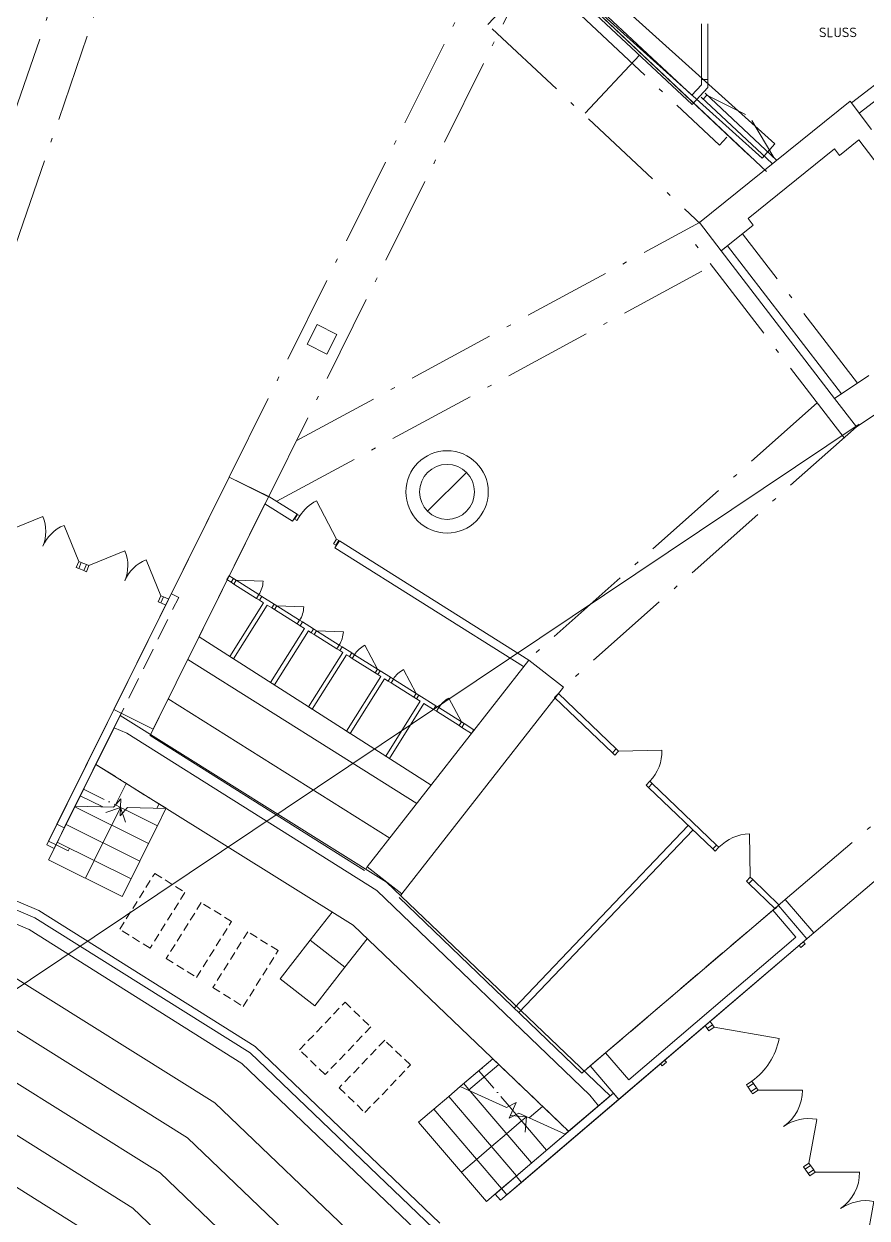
# Model space of a CAD drawing. Header units: millimetres. Extents: x -106764 to 80178, y -104573 to 57950.
# Drawn here: x 28876 to 44226, y 15084 to 36826 of the extents above; entities that cross this region are included whole.
import ezdxf

# ---------------------------------------------------------------- set-up
doc = ezdxf.new("R2010")
doc.units = ezdxf.units.MM
doc.header["$LTSCALE"] = 100
for name, pattern in [('2 Streckad kort', [2.25, 1.5, -0.75]), ('IMPORT-A_PSTRECK_4', [24, 16, -3.6, 0.8, -3.6]), ('IMPORT-DASHED', [6, 4, -2]), ('Overhead', [6.2, 4.2, -1, 0, -1])]:
    doc.linetypes.add(name, pattern=pattern)
for name, color, linetype, lineweight in [('A-------T--', 1, 'Continuous', 13), ('A--VE---E-N', 1, 'Continuous', 9), ('A-27C---E-N', 7, 'Continuous', 18), ('A-27C---EJN', 1, 'Continuous', 9), ('A-27D---E-N', 7, 'Continuous', 9), ('A-3311-EA-', 3, 'Continuous', 9), ('A-33121---', 1, 'Continuous', 9), ('A-3320-EA-', 3, 'Continuous', 9), ('A-3652-EA-', 1, 'Continuous', 9), ('A-42D--CE-E', 1, 'Continuous', 13), ('A-42D--CE-N', 1, 'Continuous', 9), ('A-43CB--E-N', 3, 'Continuous', 18), ('A-43CB--EJN', 1, 'Continuous', 9), ('A-44B---E-N', 1, 'Continuous', 9), ('A-45C---', 1, '2 Streckad kort', 13), ('A-45CA--E-N', 1, 'Continuous', 9), ('A-45CA--EMN', 4, 'Overhead', 9), ('A003', 4, 'Continuous', 9), ('A030', 7, 'Continuous', 9), ('A030-B', 1, 'IMPORT-DASHED', 9), ('A030-O', 1, 'IMPORT-A_PSTRECK_4', 9), ('A030-R', 1, 'Continuous', 9), ('A035', 3, 'Continuous', 9), ('A037', 1, 'IMPORT-A_PSTRECK_4', 9), ('A040', 3, 'Continuous', 9), ('A045', 1, 'Continuous', 9), ('A046', 1, 'Continuous', 9), ('A120', 9, 'Continuous', 9)]:
    doc.layers.add(name, color=color, linetype=linetype, lineweight=lineweight)
doc.styles.add('ISOCPEUR_3', font='isocpeur.ttf', dxfattribs={"height": 175})

# ---------------------------------------------------------------- blocks, each defined once
blk = doc.blocks.new('Innerdörr standard - D90_Bef-9805929-A-40_P0010')
at = {"layer": 'A-42D--CE-E'}
blk.add_line((382, 50), (-176, 609), dxfattribs=at)
blk.add_arc((382, 50), 790, 135, 180, dxfattribs=at)
at = {"layer": 'A-42D--CE-N'}
for p, q in [((-408, 50), (-468, 50)), ((-408, 50), (-408, -50)), ((382, 50), (382, -50)), ((382, 50), (442, 50)), ((-408, -50), (-468, -50)), ((442, -50), (382, -50))]:
    blk.add_line(p, q, dxfattribs=at)
blk = doc.blocks.new('Innerdörr standard - D90_Bef-9805930-A-40_P0010')
at = {"layer": 'A-42D--CE-E'}
blk.add_line((382, -50), (-176, -609), dxfattribs=at)
blk.add_arc((382, -50), 790, 180, 225, dxfattribs=at)
at = {"layer": 'A-42D--CE-N'}
for p, q in [((-408, 50), (-468, 50)), ((-408, -50), (-408, 50)), ((382, -50), (382, 50)), ((442, 50), (382, 50)), ((-408, -50), (-468, -50)), ((382, -50), (442, -50))]:
    blk.add_line(p, q, dxfattribs=at)
blk = doc.blocks.new('HUVUDBALK 1 - HUVUDBALK 29-4893447-A-40_P0010')
at = {"layer": 'A-27D---E-N'}
for p, q in [((38066, 25244), (35128, 21477)), ((38697, 24752), (38066, 25244)), ((35759, 20985), (38697, 24752)), ((35098, 21439), (35128, 21477)), ((35128, 21477), (35759, 20985)), ((35759, 20985), (35736, 20956)), ((34090, 20146), (34486, 20654)), ((33540, 19442), (34090, 20146)), ((34090, 20146), (34720, 19654)), ((35124, 20171), (34720, 19654)), ((34720, 19654), (34171, 18950)), ((34171, 18950), (33540, 19442))]:
    blk.add_line(p, q, dxfattribs=at)
blk = doc.blocks.new('PD15')
at = {"layer": 'A-------T--'}
for p, q in [((156, -60), (657, -561)), ((1576, -60), (1075, -561))]:
    blk.add_line(p, q, dxfattribs=at)
for centre, start, end in [((153, -57), 315, 359.742), ((1579, -57), 180.258, 225)]:
    blk.add_arc(centre, 713, start, end, dxfattribs=at)
at = {"layer": 'A046', "flags": 128}
for points in [[(156, -60), (106, -60), (106, 60), (156, 60)], [(1626, -60), (1576, -60), (1576, 60), (1626, 60)]]:
    blk.add_lwpolyline(points, close=True, dxfattribs=at)
blk = doc.blocks.new('D13')
at = {"layer": 'A-------T--'}
blk.add_line((-50, -120), (-899, -969), dxfattribs=at)
blk.add_arc((-50, -120), 1200, 180, 225, dxfattribs=at)
at = {"layer": 'A046', "flags": 128}
for points in [[(-1300, -120), (-1250, -120), (-1250, 0), (-1300, 0)], [(-50, -120), (0, -120), (0, 0), (-50, 0)]]:
    blk.add_lwpolyline(points, close=True, dxfattribs=at)
blk = doc.blocks.new('Dörrparti ABU')
at = {"layer": 'A-43CB--E-N'}
for p, q in [((-8825, -64289), (-8725, -64289)), ((-7205, -64289), (-7105, -64289)), ((-8825, -64409), (-8725, -64409)), ((-7105, -64409), (-7205, -64409))]:
    blk.add_line(p, q, dxfattribs=at)
at = {"layer": 'A-42D--CE-N'}
for name, p in [('PD15', (-10451, -64349)), ('PD15', (-8831, -64349)), ('D13', (-5805, -64289))]:
    blk.add_blockref(name, p, dxfattribs=at)
blk = doc.blocks.new('PD17')
at = {"layer": 'A-------T--'}
for p, q in [((6977, -92664), (7549, -93237)), ((8597, -92664), (8134, -93329))]:
    blk.add_line(p, q, dxfattribs=at)
for centre, start, end in [((6977, -92664), 315, 0), ((8597, -92664), 180, 235.1356)]:
    blk.add_arc(centre, 810, start, end, dxfattribs=at)
at = {"layer": 'A046', "flags": 128}
for points in [[(6977, -92664), (6927, -92664), (6927, -92544), (6977, -92544)], [(8647, -92664), (8597, -92664), (8597, -92544), (8647, -92544)]]:
    blk.add_lwpolyline(points, close=True, dxfattribs=at)
blk = doc.blocks.new('Dörrparti KLM')
at = {"layer": 'A-43CB--E-N'}
for p, q in [((-7579, -60675), (-7479, -60675)), ((-7579, -60795), (-7479, -60795)), ((-5762, -60675), (-5662, -60675)), ((-5762, -60795), (-5662, -60795))]:
    blk.add_line(p, q, dxfattribs=at)
at = {"layer": 'A-42D--CE-N'}
for name, p in [('PD17', (-16225, 31870)), ('PD17', (-14405, 31870)), ('D13', (-4359, -60675))]:
    blk.add_blockref(name, p, dxfattribs=at)

msp = doc.modelspace()

# ---------------------------------------------------------------- linework, layer by layer
at = {"layer": 'A--VE---E-N'}
for p, q in [((32613, 28573.4), (30513.4, 24341.8)), ((33329.6, 28217.9), (32613, 28573.4)), ((31230.1, 23986.2), (33329.6, 28217.9)), ((30513.4, 24341.8), (31230.1, 23986.2)), ((31230.1, 23986.2), (31181.8, 23888.9)), ((30739.7, 22997.9), (30546.1, 22607.6)), ((29902.7, 22773.3), (30314, 22569.3)), ((42611, 20778.5), (39184.8, 17854.2)), ((43130.3, 20170), (42611, 20778.5)), ((39704.1, 17245.7), (43130.3, 20170)), ((39076.8, 17762.1), (39184.8, 17854.2)), ((39184.8, 17854.2), (39704.1, 17245.7)), ((38075.2, 16907.2), (38319.9, 17116.1))]:
    msp.add_line(p, q, dxfattribs=at)
at = {"layer": 'A-27C---E-N'}
for p, q in [((42548.4, 34639.2), (38372.2, 38399.5)), ((38138.4, 38139), (42314.2, 34379.1)), ((42314.2, 34379.1), (42548.4, 34639.2))]:
    msp.add_line(p, q, dxfattribs=at)
at = {"layer": 'A-27C---EJN'}
for p, q in [((29077.6, 20553.9), (27760.3, 21104.3)), ((27818.2, 21242.8), (29146.9, 20687.5)), ((29146.9, 20687.5), (33086.7, 18209.6)), ((32993.9, 18090.7), (29077.6, 20553.9)), ((36334.1, 14895), (32993.9, 18090.7)), ((33086.7, 18209.6), (36448.6, 14993))]:
    msp.add_line(p, q, dxfattribs=at)
msp.add_arc((21516, 6546.5), 8580, 360, 90, dxfattribs=at)
at = {"layer": 'A-27D---E-N'}
for p, q in [((43915, 35419), (41173, 33208)), ((44309.1, 34901.8), (43915, 35419)), ((43725, 34430.8), (44075.5, 34713.4)), ((44075.5, 34713.4), (46301.6, 31791.8)), ((42061.8, 33282.3), (43634.1, 34550.2)), ((43634.1, 34550.2), (43725, 34430.8)), ((42153.2, 33163.4), (42061.8, 33282.3)), ((41173, 33208), (41569.2, 32692.5)), ((41569.2, 32692.5), (42153.2, 33163.4)), ((44031, 29489), (46946, 31441)), ((44258.6, 30423.7), (43634.1, 30005.5)), ((43634.1, 30005.5), (44031, 29489))]:
    msp.add_line(p, q, dxfattribs=at)
at = {"layer": 'A-3311-EA-'}
msp.add_line((32067.8, 25664.9), (36289, 22965.6), dxfattribs=at)
at = {"layer": 'A-3311-EA-', "flags": 128}
for points in [[(32614.1, 26775.3), (32571.5, 26707.5), (32646.7, 26660.3), (32689.3, 26728)], [(32690.9, 25266.9), (32623.1, 25309.4), (33238.4, 26288.5), (33163.2, 26335.7), (33205.8, 26403.5), (33430.5, 26262.2), (33388, 26194.5), (33306.1, 26245.9)], [(33435.1, 24791), (33367.4, 24833.5), (33986.3, 25818.4), (33904.5, 25869.9), (33947, 25937.6), (34151.1, 25809.4), (34108.5, 25741.6), (34054.1, 25775.9)], [(34124.8, 24349.9), (34057.1, 24392.5), (34679.5, 25382.8), (34625, 25417.1), (34667.6, 25484.8), (34844.8, 25373.4), (34802.2, 25305.7), (34747.2, 25340.3)], [(34815.6, 23908.1), (35441.5, 24904), (35508.3, 24862), (35550.8, 24929.7), (35361.3, 25048.8), (35318.7, 24981.1), (35373.7, 24946.5), (34747.9, 23950.7)], [(35529.9, 23451.3), (36159.3, 24452.8), (36334, 24343.1), (36376.6, 24410.8), (36067.3, 24605.1), (36024.8, 24537.4), (36091.6, 24495.4), (35462.2, 23493.9)], [(37025.2, 23908.7), (37067.7, 23976.4), (36893, 24086.2), (36850.5, 24018.5)]]:
    msp.add_lwpolyline(points, close=True, dxfattribs=at)
at = {"layer": 'A-33121---', "flags": 128}
msp.add_lwpolyline([(42392.4, 34135.7), (38170.3, 38120.9), (42068.2, 34441.7)], dxfattribs=at)
at = {"layer": 'A-3320-EA-', "flags": 128}
msp.add_lwpolyline([(34572, 31169.3), (34216, 31351.6), (34033.7, 30995.5), (34389.8, 30813.3)], close=True, dxfattribs=at)
at = {"layer": 'A-3652-EA-', "flags": 128}
for points in [[(33112.4, 26367.6), (33155, 26435.4), (33205.8, 26403.5), (33163.2, 26335.7), (33112.4, 26367.6), (32697.5, 26628.4), (32740.1, 26696.1), (32689.3, 26728), (32646.7, 26660.3), (32697.5, 26628.4)], [(33155, 26435.4), (32740.1, 26696.1), (33229.7, 26677.7)], [(33853.7, 25901.8), (33896.2, 25969.5), (33947, 25937.6), (33904.5, 25869.9), (33853.7, 25901.8), (33438.8, 26162.5), (33481.3, 26230.3), (33430.5, 26262.2), (33388, 26194.5), (33438.8, 26162.5)], [(33896.2, 25969.5), (33481.3, 26230.3), (33971, 26211.9)], [(34574.2, 25449), (34616.8, 25516.7), (34667.6, 25484.8), (34625, 25417.1), (34574.2, 25449), (34159.3, 25709.7), (34201.9, 25777.5), (34151.1, 25809.4), (34108.5, 25741.7), (34159.3, 25709.7)], [(34616.8, 25516.7), (34201.9, 25777.5), (34691.6, 25759.1)], [(34895.6, 25341.5), (35310.5, 25080.8), (35081.5, 25514)], [(34853, 25273.8), (34895.6, 25341.5), (34844.8, 25373.4), (34802.2, 25305.7), (34853, 25273.8), (35267.9, 25013), (35310.5, 25080.8), (35361.3, 25048.8), (35318.7, 24981.1), (35267.9, 25013)], [(35601.6, 24897.8), (36016.5, 24637.1), (35787.6, 25070.3)], [(35559.1, 24830.1), (35601.6, 24897.8), (35550.8, 24929.7), (35508.3, 24862), (35559.1, 24830.1), (35974, 24569.3), (36016.5, 24637.1), (36067.3, 24605.1), (36024.8, 24537.4), (35974, 24569.3)], [(36384.8, 24311.1), (36427.4, 24378.9), (36376.6, 24410.8), (36334, 24343.1), (36384.8, 24311.1), (36799.7, 24050.4), (36842.2, 24118.2), (36893, 24086.2), (36850.5, 24018.5), (36799.7, 24050.4)], [(36427.4, 24378.9), (36842.2, 24118.2), (36613.3, 24551.4)]]:
    msp.add_lwpolyline(points, dxfattribs=at)
at = {"layer": 'A-3652-EA-'}
for centre, start, end in [((32740.1, 26696.1), 327.85316, 357.85316), ((33481.3, 26230.3), 327.85316, 357.85316), ((34201.9, 25777.5), 327.85316, 357.85316), ((35310.5, 25080.8), 117.85316, 147.85316), ((36016.5, 24637.1), 117.85316, 147.85316), ((36842.2, 24118.2), 117.85316, 147.85316)]:
    msp.add_arc(centre, 490, start, end, dxfattribs=at)
at = {"layer": 'A-42D--CE-N'}
for points in [[(43063.8, 20113.6), (43096.3, 20075.7), (43020.5, 20010.5), (42987.9, 20048.5)], [(40539.8, 17959), (40572.4, 17921.1), (40496.5, 17855.9), (40463.9, 17893.9)]]:
    msp.add_lwpolyline(points, dxfattribs=at)
at = {"layer": 'A-43CB--E-N'}
for p, q in [((31415.2, 26393.7), (31511.5, 26353.3)), ((31368.7, 26283.1), (31458, 26245.6)), ((38605.4, 24634.3), (38536.2, 24562.1)), ((39658.7, 23626.1), (38605.4, 24634.3)), ((38536.2, 24562.1), (39589.5, 23553.8)), ((30513.4, 24341.8), (29477.7, 22254.2)), ((29612.1, 22187.5), (30647.8, 24275.1)), ((30647.8, 24275.1), (30513.4, 24341.8)), ((39589.5, 23553.8), (39658.7, 23626.1)), ((40316, 22996.8), (40246.9, 22924.6)), ((40246.9, 22924.6), (41417.1, 21804.4)), ((41486.3, 21876.6), (40316, 22996.8)), ((29477.7, 22254.2), (29612.1, 22187.5)), ((41417.1, 21804.4), (41486.3, 21876.6)), ((42143.7, 21247.3), (42074.5, 21175.1)), ((42074.5, 21175.1), (42552.6, 20717.5)), ((42621.7, 20789.7), (42143.7, 21247.3)), ((42552.6, 20717.5), (42621.7, 20789.7)), ((41313.9, 18535.9), (41277.3, 18588.4)), ((41412.3, 18604.5), (41369, 18666.7)), ((39606.7, 17359.8), (37835, 15847.6)), ((37932.4, 15733.5), (39704.1, 17245.7)), ((39704.1, 17245.7), (39606.7, 17359.8)), ((37835, 15847.6), (37932.4, 15733.5))]:
    msp.add_line(p, q, dxfattribs=at)
at = {"layer": 'A-43CB--EJN'}
for p, q in [((31296.7, 22545.5), (31336.1, 22624.9)), ((31463.9, 22545), (31462.1, 22541.4)), ((29326.5, 21949.5), (29477.7, 22254.2)), ((29612.1, 22187.5), (29460.9, 21882.9)), ((29460.9, 21882.9), (29326.5, 21949.5)), ((29682.6, 21772.8), (29460.9, 21882.9)), ((29682.6, 21772.8), (29704.7, 21817.3)), ((36820.4, 17479.6), (37411.7, 17984.3)), ((37520.6, 17880.1), (36971, 17410.9)), ((37572.7, 15623.8), (37835, 15847.6)), ((37932.4, 15733.5), (37670.1, 15509.7)), ((37670.1, 15509.7), (37572.7, 15623.8))]:
    msp.add_line(p, q, dxfattribs=at)
at = {"layer": 'A-44B---E-N'}
for p, q in [((35478.7, 21201.4), (30628, 24235.2)), ((30186, 23344.3), (34867.7, 20415.9)), ((24646, 22145), (28973, 20337)), ((39549.1, 17310.7), (35478.7, 21201.4)), ((28973, 20337), (32846, 17901)), ((34867.7, 20415.9), (38792.2, 16664.6)), ((28572.1, 19549.8), (32350.9, 17183.1)), ((28200, 18833), (31854.1, 16544.4)), ((27827.9, 18116.2), (31357.2, 15905.7)), ((32846, 17901), (36151, 14739)), ((27455.8, 17399.3), (30860.3, 15267.1)), ((32350.9, 17183.1), (35476.2, 14195.8)), ((38792.2, 16664.6), (39549.1, 17310.7)), ((27083.7, 16682.5), (30363.4, 14628.4)), ((31854.1, 16544.4), (34860.7, 13670.5)), ((31357.2, 15905.7), (34245.3, 13145.2)), ((30860.3, 15267.1), (33629.8, 12619.8))]:
    msp.add_line(p, q, dxfattribs=at)
at = {"layer": 'A-45C---'}
for p, q in [((30620.6, 20342.3), (31257, 21359.7)), ((31257, 21359.7), (31808, 21015)), ((31808, 21015), (31171.7, 19997.6)), ((32104.3, 20828.7), (31467.9, 19811.3)), ((32655.4, 20484), (32104.3, 20828.7)), ((32019, 19466.6), (32655.4, 20484)), ((31171.7, 19997.6), (30620.6, 20342.3)), ((32952.6, 20299.1), (32316.2, 19281.7)), ((33503.6, 19954.4), (32952.6, 20299.1)), ((31467.9, 19811.3), (32019, 19466.6)), ((32867.3, 18937), (33503.6, 19954.4)), ((32316.2, 19281.7), (32867.3, 18937)), ((33892.4, 18146.4), (34721.6, 19013.8)), ((34721.6, 19013.8), (35191.4, 18564.7)), ((35191.4, 18564.7), (34362.3, 17697.2)), ((35443.9, 18322.2), (34614.7, 17454.8)), ((35913.7, 17873.1), (35443.9, 18322.2)), ((34362.3, 17697.2), (33892.4, 18146.4)), ((35084.6, 17005.7), (35913.7, 17873.1)), ((34614.7, 17454.8), (35084.6, 17005.7))]:
    msp.add_line(p, q, dxfattribs=at)
at = {"layer": 'A-45CA--E-N'}
for p, q in [((30638.6, 22717.7), (30509.9, 22564.5)), ((30631, 22405.3), (30638.6, 22717.7)), ((29803, 22572.3), (31146.7, 21905.7)), ((29803, 22572.3), (31146.7, 21905.7)), ((30509.9, 22564.5), (29807.5, 22581.5)), ((30634.8, 22561.5), (30366.8, 22471.2)), ((30474.8, 22239), (30634.8, 22561.5)), ((30544.9, 22606.1), (30634.8, 22561.5)), ((30544.9, 22606.1), (30634.8, 22561.5)), ((30759.8, 22558.5), (30631, 22405.3)), ((30634.8, 22561.5), (30725.1, 22293.4)), ((30724.8, 22516.8), (31306.7, 22228.2)), ((30724.8, 22516.8), (31306.7, 22228.2)), ((31462.1, 22541.4), (30759.8, 22558.5)), ((31306.7, 22228.2), (31462.1, 22541.4)), ((29643, 22249.9), (30986.7, 21583.2)), ((29643, 22249.9), (30986.7, 21583.2)), ((30314.8, 21916.5), (30474.8, 22239)), ((31146.7, 21905.7), (31306.7, 22228.2)), ((29323, 21604.9), (29460.9, 21882.9)), ((29483, 21927.4), (30826.7, 21260.7)), ((29483, 21927.4), (30826.7, 21260.7)), ((30154.8, 21594), (30314.8, 21916.5)), ((30986.7, 21583.2), (31146.7, 21905.7)), ((29323, 21604.9), (30666.7, 20938.2)), ((29323, 21604.9), (30666.7, 20938.2)), ((29994.8, 21271.5), (30154.8, 21594)), ((30826.7, 21260.7), (30986.7, 21583.2)), ((30666.7, 20938.2), (30826.7, 21260.7)), ((36609.7, 17299.8), (36820.4, 17479.6)), ((37660.3, 17096.5), (36820.4, 17479.6)), ((36999, 17398.1), (38117, 16088.3)), ((36999, 17398.1), (38117, 16088.3)), ((36335.9, 17066.1), (36609.7, 17299.8)), ((36609.7, 17299.8), (37843.1, 15854.6)), ((36609.7, 17299.8), (37843.1, 15854.6)), ((37838.9, 17186.8), (37660.3, 17096.5)), ((37709.2, 16902.4), (37838.9, 17186.8)), ((36062, 16832.3), (36335.9, 17066.1)), ((36335.9, 17066.1), (37569.3, 15620.9)), ((36335.9, 17066.1), (37569.3, 15620.9)), ((37708.8, 17121), (37774.1, 17044.6)), ((37708.8, 17121), (37774.1, 17044.6)), ((37887.8, 16992.7), (37709.2, 16902.4)), ((37839.3, 16968.2), (38390.8, 16322)), ((37839.3, 16968.2), (38390.8, 16322)), ((38727.7, 16609.6), (37887.8, 16992.7)), ((36062, 16832.3), (37295.5, 15387.2)), ((36062, 16832.3), (37295.5, 15387.2)), ((37662.5, 16620.7), (37936.4, 16854.4)), ((38025, 16930.1), (37743.1, 16952.4)), ((37936.4, 16854.4), (38025, 16930.1)), ((38025, 16930.1), (38002.7, 16648.2)), ((37388.7, 16387), (37662.5, 16620.7)), ((37114.9, 16153.3), (37388.7, 16387)), ((36841.1, 15919.6), (37114.9, 16153.3)), ((37295.5, 15387.2), (37569.3, 15620.9)), ((37569.3, 15620.9), (37572.7, 15623.8))]:
    msp.add_line(p, q, dxfattribs=at)
at = {"layer": 'A-45CA--EMN'}
for p, q in [((30153.4, 23278.6), (30186, 23344.3)), ((30186, 23344.3), (31463.9, 22545)), ((29963, 22894.8), (30544.9, 22606.1)), ((29963, 22894.8), (30544.9, 22606.1)), ((30634.8, 22561.5), (30724.8, 22516.8)), ((30634.8, 22561.5), (30724.8, 22516.8)), ((31462.1, 22541.4), (31463.9, 22545)), ((36820.4, 17479.6), (37411.7, 17984.3)), ((37411.7, 17984.3), (38792.2, 16664.6)), ((37157.3, 17767.2), (37708.8, 17121)), ((37157.3, 17767.2), (37708.8, 17121)), ((36883.5, 17533.5), (36999, 17398.1)), ((36883.5, 17533.5), (36999, 17398.1)), ((37774.1, 17044.6), (37839.3, 16968.2)), ((37774.1, 17044.6), (37839.3, 16968.2)), ((38735.7, 16616.4), (38792.2, 16664.6))]:
    msp.add_line(p, q, dxfattribs=at)
at = {"layer": 'A003'}
msp.add_line((44082.9, 29537.8), (-44082.9, -29537.8), dxfattribs=at)
at = {"layer": 'A030'}
for p, q in [((43944.7, 35388.8), (45648.6, 36705.3)), ((44601.7, 35602), (44081.7, 35200.2))]:
    msp.add_line(p, q, dxfattribs=at)
at = {"layer": 'A030', "flags": 128}
for points in [[(35709.2, 20921.5), (39031.4, 17723.4), (39466.2, 18094.5), (39888.2, 17600.1), (42930.7, 20196.8), (42508.7, 20691.3), (42736.9, 20886), (43256.3, 20277.5), (37551.9, 15408.8), (37454.5, 15522.9), (39339.2, 17131.4), (39176.5, 17321.3), (35302.6, 21050.5), (30748.2, 23915), (30517.1, 24011.6), (29427.2, 21814.9), (29292.8, 21881.5), (32613, 28573.4), (33332, 28222.7), (33848.1, 27898.1), (33768.3, 27771.1), (33265, 28087.7), (31859.6, 25255.1), (36029.3, 22632.6)], [(38697.5, 24752.7), (38066.7, 25244.7), (34618.4, 27413.6), (34538.6, 27286.6), (37974, 25125.8)], [(35079.1, 21414.4), (31173, 23871.2), (31503.2, 24536.7), (35536, 22000.2)]]:
    msp.add_lwpolyline(points, dxfattribs=at)
at = {"layer": 'A030'}
for radius in [750, 500]:
    msp.add_circle((36579.7, 28305.3), radius, dxfattribs=at)
at = {"layer": 'A030-B'}
msp.add_line((42508.7, 20691.3), (39466.2, 18094.5), dxfattribs=at)
at = {"layer": 'A030-B', "flags": 128}
msp.add_lwpolyline([(30517.1, 24011.6), (31694.8, 26385.3), (31560.4, 26452)], dxfattribs=at)
at = {"layer": 'A030-O'}
msp.add_line((40083.6, 36255.7), (39092.9, 35197.3), dxfattribs=at)
at = {"layer": 'A030-O', "flags": 128}
for points in [[(31831.1, 41289.3), (35944.2, 38099.7), (41204, 33176.2)], [(37319.9, 36812), (38196.4, 37748.3), (41538.6, 34619.8), (41675.3, 34765.8)]]:
    msp.add_lwpolyline(points, dxfattribs=at)
at = {"layer": 'A030-R'}
msp.add_line((36226.2, 27951.8), (36933.3, 28658.9), dxfattribs=at)
at = {"layer": 'A035', "flags": 128}
msp.add_lwpolyline([(41569.2, 32692.5), (43634.1, 30005.5), (43759, 30089.1), (41686, 32786.6)], close=True, dxfattribs=at)
msp.add_lwpolyline([(40969.4, 22233), (37798.6, 18909.2), (37885.5, 18826.5), (41056.1, 22150)], dxfattribs=at)
at = {"layer": 'A037'}
for p, q in [((26309, 28224), (31501.7, 43356.8)), ((27172.9, 28276.8), (32258.3, 43097.2)), ((32613, 28573.4), (37630.7, 38686.8)), ((33332, 28222.7), (38347.3, 38331.2)), ((33834, 29234.5), (41173, 33208)), ((43806.1, 29289.3), (40905.8, 33063.3)), ((44050.4, 30284.3), (41958.5, 33006.4)), ((33481.1, 28133.7), (41399.5, 32420.9)), ((43317.4, 29925.2), (38056.1, 25253)), ((44031, 29489), (38697.5, 24752.7)), ((42736.9, 20886), (48151.3, 25507.2)), ((43256.3, 20277.5), (48670.7, 24898.8))]:
    msp.add_line(p, q, dxfattribs=at)
at = {"layer": 'A040'}
for p, q in [((41209, 36514.3), (41209, 36825.7)), ((41329, 36514.3), (41329, 36825.7))]:
    msp.add_line(p, q, dxfattribs=at)
at = {"layer": 'A040', "flags": 128}
msp.add_lwpolyline([(41041.2, 35359.4), (38089.9, 38121.9), (41041.2, 35359.4), (41329, 35666.9), (41329, 35814.3), (41209, 35814.3), (41209, 35714.3), (41035.6, 35529), (38421.8, 37975.7), (41035.6, 35529)], dxfattribs=at)
at = {"layer": 'A045'}
for p, q in [((41209, 36514.3), (41209, 35814.3)), ((41329, 36514.3), (41329, 35814.3)), ((42497.4, 34284), (41208.1, 35490.8)), ((42575.9, 34347.4), (41276.4, 35563.8)), ((41311.1, 35527.9), (42013.5, 35176.8)), ((42529.2, 34391.2), (42130.5, 35067.8))]:
    msp.add_line(p, q, dxfattribs=at)
at = {"layer": 'A045', "flags": 128}
msp.add_lwpolyline([(41242.8, 35454.8), (41311.1, 35527.9)], close=True, dxfattribs=at)
at = {"layer": 'A046'}
msp.add_line((34200.3, 28145.1), (34567.7, 27445.7), dxfattribs=at)
at = {"layer": 'A046', "flags": 128}
for points in [[(33899.9, 27867.7), (33857.6, 27894.4), (33804.2, 27809.9), (33846.5, 27783.1)], [(34610, 27419), (34567.7, 27445.7), (34514.3, 27361.1), (34556.6, 27334.4)]]:
    msp.add_lwpolyline(points, close=True, dxfattribs=at)
at = {"layer": 'A046'}
msp.add_arc((34567.7, 27445.7), 790, 117.71071, 147.71071, dxfattribs=at)

# ---------------------------------------------------------------- block references
at = {"layer": 'A-27D---E-N'}
msp.add_blockref('HUVUDBALK 1 - HUVUDBALK 29-4893447-A-40_P0010', (0, 0), dxfattribs=at)
at = {"layer": 'A-42D--CE-N'}
for name, p, rotation in [('Dörrparti ABU', (-3043.6, -28997), 157.239060742363), ('Innerdörr standard - D90_Bef-9805930-A-40_P0010', (39943.6, 23284.1), 136.2513728031556), ('Innerdörr standard - D90_Bef-9805929-A-40_P0010', (41789.5, 21517.1), 316.2513728031556), ('Dörrparti KLM', (-10961.6, -12571.7), 124.8644286173528)]:
    msp.add_blockref(name, p, dxfattribs=dict(at, rotation=rotation))

# ---------------------------------------------------------------- texts
at = {"layer": 'A120', "insert": (43350, 36758.5), "char_height": 175, "width": 815.682, "attachment_point": 1, "line_spacing_factor": 1.149209, "style": 'ISOCPEUR_3'}
msp.add_mtext('SLUSS', dxfattribs=at)

doc.saveas('drawing.dxf')
